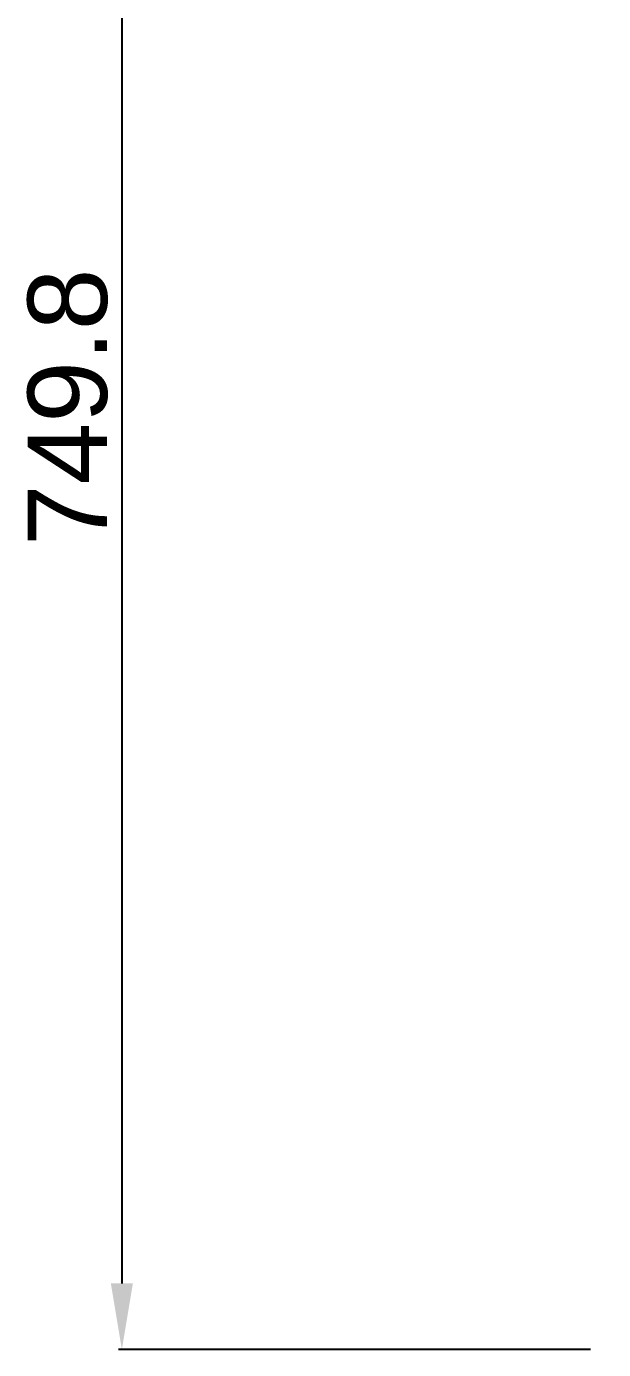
# Model space of a CAD drawing. Header units: millimetres. Extents: x -1070 to 42146, y 1440 to 12921.
# Drawn here: x 441.8 to 660, y 2771.6 to 3271.5 of the extents above; entities that cross this region are included whole.
import ezdxf

# ---------------------------------------------------------------- set-up
doc = ezdxf.new("R2010")
doc.units = ezdxf.units.MM
doc.layers.add('DIM', color=4, linetype='Continuous')
doc.styles.get("Standard").update_dxf_attribs({"font": 'arial.ttf'})
doc.dimstyles.new('ISO-200', dxfattribs={"dimtxt": 30, "dimasz": 25, "dimexe": 1.25, "dimexo": 5, "dimgap": 5, "dimtad": 1, "dimtoh": 1, "dimdec": 1, "dimdsep": 46, "dimtxsty": 'Standard', "dimcen": 2.5, "dimadec": 0, "dimazin": 0, "dimtfac": 1, "dimtdec": 1, "dimtmove": 0, "dimatfit": 3, "dimfxl": 1, "dimarcsym": 0})

# ---------------------------------------------------------------- blocks, each defined once
blk = doc.blocks.new('*D48')
at = {"layer": 'Defpoints', "color": 0, "transparency": 16777216}
for p in [(660.02, 3521.44), (477.86, 2771.64), (660.02, 2771.64)]:
    blk.add_point(p, dxfattribs=at)
at = {"layer": 'DIM', "color": 0, "lineweight": -2, "transparency": 16777216}
for p, q in [((655.02, 3521.44), (476.61, 3521.44)), ((477.86, 3496.44), (477.86, 2796.64)), ((655.02, 2771.64), (476.61, 2771.64))]:
    blk.add_line(p, q, dxfattribs=at)
at = {"layer": 'DIM', "color": 0, "transparency": 16777216}
for points in [[(473.7, 3496.44), (482.03, 3496.44), (477.86, 3521.44)], [(473.7, 2796.64), (482.03, 2796.64), (477.86, 2771.64)]]:
    blk.add_solid(points, dxfattribs=at)
at = {"layer": 'DIM', "color": 0, "lineweight": -3, "transparency": 16777216, "insert": (442.23, 3127.62), "char_height": 30, "attachment_point": 2, "rotation": 90}
blk.add_mtext('749.8', dxfattribs=at)

msp = doc.modelspace()

# ---------------------------------------------------------------- dimensions: what is measured, and where the dimension line sits
at = {"layer": 'DIM', "color": 7, "lineweight": -3}
dim = msp.add_linear_dim(base=(477.864, 2771.641), p1=(660.022, 3521.441), p2=(660.022, 2771.641), angle=270, text='749.8', dimstyle='ISO-200', dxfattribs=at)
dim.commit()
dim.dimension.update_dxf_attribs({"geometry": '*D48', "text_midpoint": (477.864, 3127.623), "dimtype": 160})

doc.saveas('drawing.dxf')
